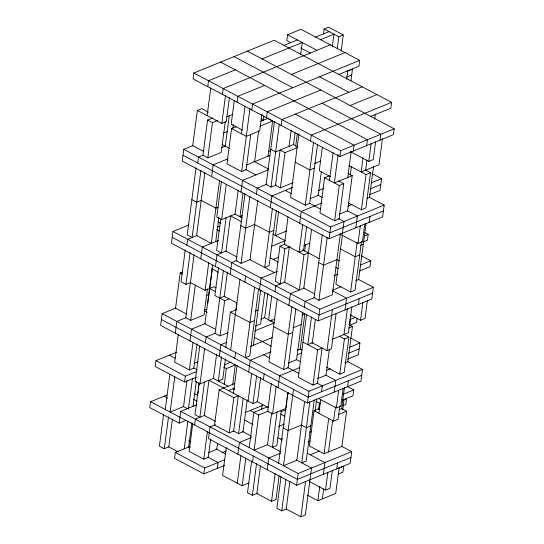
<?xml version="1.0" encoding="UTF-8"?>
<svg xmlns="http://www.w3.org/2000/svg" width="544" height="544" viewBox="0 0 544 544"><rect width="100%" height="100%" fill="white"/><g stroke="black" fill="none" stroke-linecap="round" stroke-linejoin="round"><path stroke-width="0.82" d="M166.933 395.039L150.566 401.717L149.79 407.585L179.153 423.116L185.851 420.383M176.8 352.131L155.972 360.631L155.203 366.5L184.566 382.024L196.466 377.169M175.93 308.054L162.153 313.67L160.609 325.414L307.421 403.05L360.978 381.194L362.528 369.458L347.847 361.692L344.869 362.909M189.04 224.944L172.972 231.499L171.428 243.236L318.24 320.878L371.797 299.023L373.347 287.28L358.666 279.521L355.688 280.731M192.977 145.574L183.79 149.321L182.247 161.065L329.059 238.7L382.616 216.845L384.166 205.108L369.485 197.343L367.186 198.281M370.192 116.647L390.857 108.215L391.626 102.347L274.176 40.236L193.841 73.018L193.066 78.887L339.878 156.529L393.434 134.674L394.21 128.806L247.398 51.163M208.427 112.139L201.817 108.644L197.356 110.466L192.719 145.683L203.728 151.504M182.417 272.082L180.18 272.993L175.549 308.21L186.558 314.031M163.492 415.133L159.406 446.162L164.302 448.746L168.762 446.923L178.303 451.969M185.239 249.948L181.043 281.812L185.939 284.396L190.4 282.574L205.081 290.34L214.01 286.695L216.213 287.864M196.058 167.77L187.224 234.852L192.12 237.442L200.947 170.36M165.247 409.482L169.884 374.265M175.29 333.173L176.834 321.436L186.021 317.689M186.884 245.133L187.653 239.265L197.322 235.314M197.703 162.955L198.472 157.087L203.062 155.217M207.747 86.652L208.522 80.784L235.3 69.856M178.33 334.492L174.685 362.161L189.366 369.927L193.834 368.104L197.037 343.788M207.142 115.641L210.786 87.972M164.302 448.746L168.497 416.881M185.939 284.396L190.128 252.532M212.779 117.926L207.57 120.047L202.939 155.264L207.828 157.855L221.218 152.388L225.304 121.366M174.774 376.849L170.136 412.066L183.532 406.606L186.952 380.61M168.762 446.923L172.407 419.254M194.045 254.905L185.762 317.791L190.658 320.382L204.048 314.915L207.468 288.925M204.864 172.734L196.581 235.62L211.262 243.386L219.545 180.492M207.828 157.855L212.466 122.638L217.675 120.51M190.658 320.382L195.296 285.165M190.169 446.393L175.29 452.458L174.515 458.334L203.878 473.858L224.706 465.358M179.153 423.116L180.696 411.373L196.765 404.818M184.566 382.024L185.334 376.156L196.493 371.606M189.972 340.938L191.515 329.202L205.292 323.578M200.79 258.767L202.334 247.024L218.402 240.468M211.609 176.589L213.153 164.852L228.031 158.78M222.428 94.418L223.203 88.55L330.324 44.839M189.366 369.927L193.011 342.258M197.356 110.466L221.823 123.406L225.468 95.73M188.421 409.19L192.508 378.168M229.486 97.267L226.29 121.584L221.823 123.406M184.219 448.82L187.857 421.151M205.081 290.34L208.726 262.67M229.228 115.974L225.257 146.159L221.428 147.723M199.757 346.113L195.126 381.33L200.015 383.921L213.404 378.454L216.607 354.137M221.394 181.764L216.757 216.981L221.653 219.572L235.042 214.112L238.245 189.795M192.998 406.531L196.309 381.378M188.571 447.834L191.882 422.681M212.636 265.044L204.904 323.734L215.92 329.562M215.723 241.563L218.926 217.246M234.274 100.694L231.18 124.168L242.678 130.254M207.76 303.443L212.289 269.062M192.753 423.735L189.108 451.404L203.789 459.17L208.257 457.348L210.684 438.906M236.076 126.759L231.608 128.581L226.977 163.798L241.658 171.564L246.119 169.742L250.757 134.524M199.145 382.867L194.949 414.732L199.845 417.316L204.483 382.099M220.674 219.354L216.587 250.383L221.483 252.967L226.114 217.75M197.914 393.598L198.247 391.082M198.465 389.402L198.798 386.886M199.016 385.206L199.24 383.534M232.798 128.622L233.349 124.433M194.609 425.007L195.378 419.138L205.054 415.194M200.015 383.921L204.653 348.704M205.428 342.836L206.196 336.967L215.383 333.22M215.472 266.526L217.015 254.789L226.202 251.042M221.653 219.572L226.29 184.355M237.109 102.177L237.884 96.308L264.663 85.381M218.511 267.845L214.866 295.514L224.658 300.689L229.119 298.874M223.407 270.436L215.125 333.322L220.021 335.906L228.201 332.568M241.4 133.756L245.045 106.087M219.762 298.105L224.223 296.283L227.426 271.966M203.789 459.17L207.434 431.501M220.021 335.906L224.658 300.689M241.658 171.564L249.934 108.671M203.878 473.858L204.653 467.99L224.74 459.796M219.334 356.47L220.878 344.726L226.236 342.543M230.153 274.292L231.696 262.555L237.055 260.365M240.972 192.12L242.515 180.377L268.552 169.755M251.79 109.942L252.559 104.074L359.686 60.364L358.911 66.232L338.252 74.664M221.503 356.728L218.3 381.045L222.761 379.222L225.413 359.101M243.025 193.215L239.938 216.696L242.168 215.784M219.375 381.929L219.599 380.249M241.012 217.58L241.23 215.9M219.164 389.864L214.526 425.082L229.208 432.847L233.668 431.025L238.306 395.808L233.845 397.63L219.164 389.864L234.784 383.486M244.99 193.65L236.164 260.732L241.053 263.323L250.723 259.372M225.774 347.317L230.411 312.1L236.361 309.672M224.271 384.513L226.365 368.587L235.294 364.942L232.642 385.064M241.053 263.323L249.886 196.241M217.525 443.428L216.75 449.296L208.57 452.635M254.612 161.69L258.699 130.662M230.67 349.901L239.938 279.466M236.055 310.325L236.939 303.613M261.888 114.111L259.685 130.88L246.289 136.34L231.608 128.581M217.267 468.398L218.042 462.529L207.767 457.089M263.84 116.049L263.282 120.238L261.188 119.129M234.79 358.36L235.559 352.492M244.834 282.057L245.609 276.189M256.428 194.011L257.196 188.142L267.145 184.083M266.472 117.708L267.24 111.84L320.804 89.984M249.982 259.678L257.822 200.144M226.236 447.719L222.591 475.395L242.168 485.744L248.86 483.011M233.41 393.217L237.055 365.548M229.208 432.847L233.845 397.63M268.008 156.223L272.639 121.006L267.75 118.415L261.052 121.149M274.4 121.611L266.125 184.498L271.021 187.088L276.223 184.967M359.686 60.364L300.961 29.308L287.572 34.775L286.797 40.644L290.469 42.582M254.619 287.232L245.351 357.666L249.812 355.844L258.645 288.762M233.424 430.896L238.564 433.609L243.202 398.392M271.021 187.088L279.296 124.202M237.878 454.172L239.421 442.428L251.328 437.573M248.696 371.994L250.24 360.257L270.898 351.825M259.515 289.823L261.059 278.079L277.426 271.402M270.334 207.645L271.878 195.908L292.706 187.408M281.153 125.474L281.921 119.605L362.263 86.822M253.416 345.209L260.698 289.864M247.221 399.928L243.025 431.793L238.564 433.609M272.388 208.746L264.663 267.444L269.124 265.622L276.413 210.276M237.272 483.154L240.917 455.484M248.091 400.982L251.736 373.313M264.812 292.067L260.617 323.925L255.415 326.053M285.008 152.64L280.119 150.049L275.482 185.266L280.378 187.857L285.008 152.64L297.656 147.478M242.168 485.744L245.813 458.075M215.315 421.321L204.306 415.494L208.944 380.276L252.987 403.573L256.632 375.897M267.852 293.379L264.656 317.696L260.936 319.212M278.671 211.208L275.468 235.525L286.627 230.969M300.703 54.278L302.253 42.534L262.079 58.929M249.213 447.603L253.844 412.386L267.24 406.926M289.048 146.404L291.142 130.478M260.651 377.434L257.448 401.751L252.987 403.573M268.566 320.069L271.769 295.752M251.688 460.877L247.493 492.742L252.382 495.332L257.591 493.204M285.151 244.093L279.949 246.221L275.312 281.438L280.201 284.022L284.838 248.805L290.047 246.684M270.762 149.28L275.652 151.871L293.508 144.588L295.052 132.845M252.559 461.931L253.334 456.062M268.41 411.033L258.74 414.977L254.102 450.194L267.492 444.734L271.687 412.869M263.378 379.76L264.153 373.891M274.965 291.713L275.74 285.845L284.92 282.098M271.606 321.382L271.823 319.709M295.657 146.35L297.316 133.776M261.678 409.367L262.344 404.335M277.236 298.901L268.954 361.787L283.635 369.553L288.102 367.73L295.827 309.033M288.055 216.723L284.41 244.399L303.987 254.748L308.448 252.926M298.982 133.715L290.591 197.438L305.272 205.204L309.74 203.381L317.465 144.684M252.382 495.332L256.578 463.468M260.494 465.834L256.85 493.51L271.531 501.276L275.992 499.453L279.086 475.973M271.313 383.663L267.668 411.332L272.558 413.923L285.954 408.456M289.306 246.983L284.668 282.2L299.35 289.966L303.987 254.748M272.558 413.923L276.202 386.254M323.476 34.054L324.136 29.022L328.603 27.2L343.278 34.966L341.183 50.898M267.24 469.696L268.784 457.96L280.69 453.104M278.059 387.525L279.602 375.782L299.69 367.588M288.878 305.347L290.421 293.61L304.191 287.987M299.696 223.176L301.24 211.432L322.068 202.932M310.515 140.998L311.284 135.13L391.626 102.347M277.025 412.1L272.388 447.318L276.848 445.495L281.486 410.278M283.635 369.553L291.917 306.666M302.736 224.488L299.091 252.164L303.552 250.342L306.646 226.862M305.272 205.204L313.555 142.317M271.531 501.276L275.176 473.6M304.626 251.226L305.51 244.514M332.268 46.777L333.921 34.197L320.532 39.658M278.569 463.134L287.844 392.7M286.062 407.619L286.946 400.914M287.164 399.235L288.048 392.523M311.542 229.452L303.81 288.143L314.82 293.971M322.361 147.274L319.267 170.755L330.521 176.705M337.273 48.525L338.817 36.788L343.278 34.966M281.051 476.408L276.855 508.266L281.744 510.857L286.212 509.034L300.893 516.8L305.354 514.978L311.535 468.024L296.12 459.87M302.777 312.725L296.596 359.679L288.415 363.018M321.327 171.85L318.233 195.33L310.053 198.669M293.508 389.416L283.465 465.718L296.854 460.258L304.586 401.56M304.327 307.244L305.102 301.376L315.051 297.316M297.221 350.254L300.2 349.037L304.837 313.82L301.859 315.037M306.598 314.425L298.316 377.318L312.997 385.084L317.465 383.262L322.096 348.044L317.635 349.86L302.954 342.101M329.052 175.93L324.591 177.752L319.954 212.969L334.635 220.735L339.096 218.912L343.733 183.695L338.599 180.975M281.744 510.857L285.831 479.835M286.212 509.034L289.857 481.365M311.488 317.016L307.85 344.685L313.052 342.564M322.306 234.845L314.031 297.731L318.92 300.315L332.316 294.855L340.374 233.641M329.487 180.336L333.125 152.667M346.691 79.506L347.908 70.285M312.31 342.863L315.404 319.389M318.92 300.315L327.202 237.429M338.13 154.414L334.376 182.927L352.233 175.644L347.596 210.861L339.415 214.2M296.602 485.228L298.146 473.484L351.71 451.629L350.159 463.372L296.602 485.228L208.515 438.641L210.059 426.904L215.417 424.714M307.421 403.05L308.965 391.313L362.528 369.458M318.24 320.878L319.784 309.135L373.347 287.28M329.059 238.7L330.602 226.964L384.166 205.108M339.878 156.529L340.646 150.661L394.21 128.806M350.921 80.866L352.464 69.129L347.106 71.312M309.808 401.635L301.75 462.849L306.211 461.026L314.269 399.813M312.997 385.084L317.635 349.86M334.635 220.735L339.272 185.518L343.733 183.695M319.954 409.714L318.485 408.938L314.024 410.761L309.386 445.978L324.068 453.737L341.918 446.454L346.555 411.237L341.666 408.646L339.429 409.557M300.893 516.8L305.531 481.583M315.207 410.802L316.751 399.065M347.766 177.46L351.193 151.47M318.58 409.605L319.464 402.893M321.586 391.714L322.354 385.846L317.22 383.132M311.821 342.604L326.992 350.628L332.404 309.543M342.448 233.24L343.992 221.496L338.851 218.783M353.267 151.062L354.035 145.194L295.317 114.138M318.913 413.345L320.681 399.928M342.428 234.743L335.913 284.213L350.594 291.978L355.062 290.156L361.461 241.522M350.268 175.209L351.37 166.824M329.378 349.214L325.958 375.21L317.778 378.549M336.09 313.589L331.452 348.806L326.992 350.628M307.605 495.264L317.886 500.698L319.763 486.445M324.068 453.737L328.705 418.52M363.032 157.746L361.162 171.999L379.012 164.716L382.432 138.72M323.381 474.3L324.924 462.556L307.312 453.24M334.2 392.122L335.743 380.385L325.468 374.952M345.018 309.951L346.562 298.207L332.615 290.836M355.837 227.773L357.381 216.036L347.106 210.603M366.656 145.602L367.431 139.733L220.619 62.091M322.347 498.875L323.673 488.811M328.528 451.921L332.724 420.056M343.985 334.526L347.405 308.53M365.622 170.177L366.948 160.113M314.024 410.761L333.594 421.11L335.471 406.858M339.776 374.156L344.413 338.932L348.881 337.117L344.243 372.334L339.776 374.156L326.563 367.166M350.594 291.978L357.109 242.508M361.413 209.807L366.051 174.59L370.518 172.768L365.881 207.985L361.413 209.807L348.201 202.817M309.38 481.542L325.53 490.083L327.842 472.478M318.73 398.596L336.348 407.912L338.66 390.3M340.367 234.246L357.979 243.562L360.298 225.95M350.452 151.681L368.798 161.384L371.117 143.779M374.728 119.116L375.387 114.084M351.873 306.714L348.446 332.704L332.085 339.381M349.534 325.822L350.968 314.922M339.823 405.872L338.062 419.288L333.594 421.11M332.309 470.655L329.99 488.26L325.53 490.083M343.128 388.477L340.809 406.089L336.348 407.912M364.766 224.135L362.447 241.74L357.979 243.562M375.584 141.957L373.266 159.569L368.798 161.384M341.666 408.646L344.42 387.688M347.847 361.692L352.478 326.475L348.983 324.625M358.666 279.521L366.058 223.339M369.485 197.343L373.565 166.321M342.74 409.53L344.06 399.473M336.77 468.833L337.545 462.964M347.589 386.662L348.364 380.786M358.408 304.484L359.183 298.615M369.226 222.312L370.002 216.444M380.045 140.134L380.82 134.266L322.096 103.21M357.143 318.22L356.592 322.415L349.704 325.224M364.507 232.431L368.179 234.369L367.411 240.244L362.943 242.06M339.157 467.418L335.736 493.415L317.886 500.698M350.275 314.84L360.556 320.273L362.875 302.661M347.154 386.464L353.763 389.96L352.988 395.828L342.278 400.2M350.404 337.953L359.944 342.999L358.401 354.742L347.684 359.108M361.223 255.782L370.763 260.828L369.988 266.696L359.577 270.946M372.042 173.604L381.582 178.65L380.038 190.393L369.621 194.643M367.336 300.846L365.017 318.451L360.556 320.273M283.968 45.41L297.357 39.95M315.642 37.074L329.032 31.606M291.441 74.453L345.005 52.598M226.603 116.872L232.553 114.444M346.487 77.119L351.689 74.997M223.577 133.09L227.406 131.526M259.998 126.167L272.639 121.006M350.166 105.509L376.944 94.581M268.321 151.511L270.552 150.6M246.432 165.029L269.919 155.441M314.684 163.452L320.64 161.024M218.13 207.257L215.9 208.168L201.219 200.403L196.758 202.225L191.862 199.634M314.371 168.164L309.91 169.986L295.229 162.221M280.378 187.857L293.019 182.696M217.498 227.086L219.79 226.148M318.546 190.618L323.755 188.496M371.164 182.9L381.582 178.65M370.396 188.775L380.807 184.525M273.761 230.404L269.3 232.227L254.619 224.461L245.691 228.106L240.795 225.515M348.058 206.088L351.886 204.524M271.483 246.316L285.26 240.7L272.673 234.042M383.391 210.977L329.827 232.832L183.022 155.196M303.872 245.63L309.822 243.202M273.156 259.393L278.514 257.203M206.536 295.562L208.828 294.63M364.46 235.892L368.179 234.369M360.325 245.514L363.297 244.304M204.381 310.196L206.679 309.257M260.046 290.836L261.535 290.231M336.947 259.638L323.558 265.098L318.668 262.514M359.7 254.939L355.232 256.761L340.551 248.996M334.036 275.815L337.858 274.251M360.346 265.078L370.763 260.828M255.075 311.202L258.053 309.992M254.449 320.627L249.982 322.449L230.411 312.1M332.649 290.136L341.068 286.702M269.831 321.137L275.04 319.015M254.544 330.99L274.441 322.871L264.166 317.438M194.147 363.392L197.866 361.876M372.572 293.155L319.008 315.003L172.203 237.368M293.053 327.801L301.233 324.462M250.437 346.419L272.286 337.504M292.733 332.513L288.272 334.336L273.591 326.57M224.448 364.779L231.146 362.052M349.71 319.668L355.83 317.172M348.758 327.991L352.478 326.475M297.058 354.906L301.648 353.036M228.521 390.633L234.471 388.205M349.234 347.371L359.944 342.999M348.459 353.24L359.169 348.874M326.42 370.437L330.249 368.873M245.024 412.638L262.854 405.362M361.753 375.326L308.19 397.181L161.384 319.539M280.595 411.876L285.954 409.686M343.053 394.332L353.763 389.96M278.446 426.51L284.566 424.007M343.57 399.935L346.542 398.718L345.773 404.593L342.795 405.804M221.932 452.737L226.392 450.922M301.492 425.041L288.102 430.501L283.206 427.917M310.848 425.809L306.388 427.632L301.247 424.912M338.375 414.576L346.555 411.237M280.881 439.266L282.418 438.641M309.584 432.14L311.073 431.535M307.809 442.034L310.1 441.096M310.243 454.798L319.43 451.051M350.934 457.497L297.371 479.352L150.566 401.717M338.361 468.445L343.72 466.262L342.944 472.131L338.354 474.008M324.136 29.022L338.817 36.788M287.572 34.775L316.928 50.3M300.744 48.015L310.284 53.067M319.512 76.758L348.874 92.283M234.008 56.63L292.733 87.686M193.841 73.018L340.646 150.661M365.378 170.048L370.518 172.768M348.677 165.396L366.051 174.59M293.508 144.588L297.004 146.431M348.038 173.42L352.233 175.644M324.591 177.752L339.272 185.518M207.57 120.047L212.466 122.638M222.319 144.609L229.656 148.492M253.885 161.303L268.559 169.062M317.744 195.072L322.15 197.404M226.542 159.385L228.011 160.167M245.63 169.483L255.904 174.916M285.267 190.441L291.142 193.548M309.495 203.252L320.504 209.08M183.79 149.321L330.602 226.964M336.518 259.44L339.449 260.998M234.797 213.976L242.386 217.988M302.573 249.825L319.457 258.754M335.906 267.485L338.11 268.648M241.59 221.755L230.581 215.927L225.944 251.144L236.953 256.972M279.949 246.221L284.838 248.805M217.981 221.843L220.918 223.4M216.634 229.5L219.572 231.05M270.225 257.836L278.297 262.106M249.492 259.42L274.448 272.619M172.972 231.499L319.784 309.135M343.74 334.397L348.881 337.117M211.8 268.804L218.402 272.292M339.279 336.219L344.413 338.932M180.18 272.993L182.383 274.156M209.542 288.517L215.417 291.625M224.223 296.283L236.701 302.879M300.2 349.037L302.294 350.152M204.354 310.896L207.284 312.453M254.266 337.294L271.15 346.222M296.106 359.421L300.512 361.753M263.629 354.79L269.504 357.898M287.858 367.601L298.867 373.422M162.153 313.67L308.965 391.313M315.935 401.322L320.334 403.648M223.57 367.105L226.365 368.587M169.361 355.164L175.236 358.272M193.589 367.975L197.254 369.92M213.16 378.325L228.086 386.22M232.982 388.81L234.45 389.586M257.013 401.554L268.634 407.667M280.507 413.977L284.906 416.303M341.428 446.196L351.71 451.629M155.972 360.631L185.334 376.156M250.233 410.509L258.74 414.977M194.194 393.421L197.934 395.4M244.181 419.859L252.987 424.517M277.95 437.716L282.35 440.042M193.494 399.33L197.166 401.268M242.536 431.535L251.342 436.193M267.247 444.598L280.704 451.717M163.955 396.25L167.627 398.194M183.042 406.348L187.687 408.802M180.696 411.373L298.146 473.484M216.016 448.909L225.563 453.954M188.714 440.749L190.808 441.857M188.68 446.998L190.148 447.773M175.29 452.458L204.653 467.99"/></g></svg>
